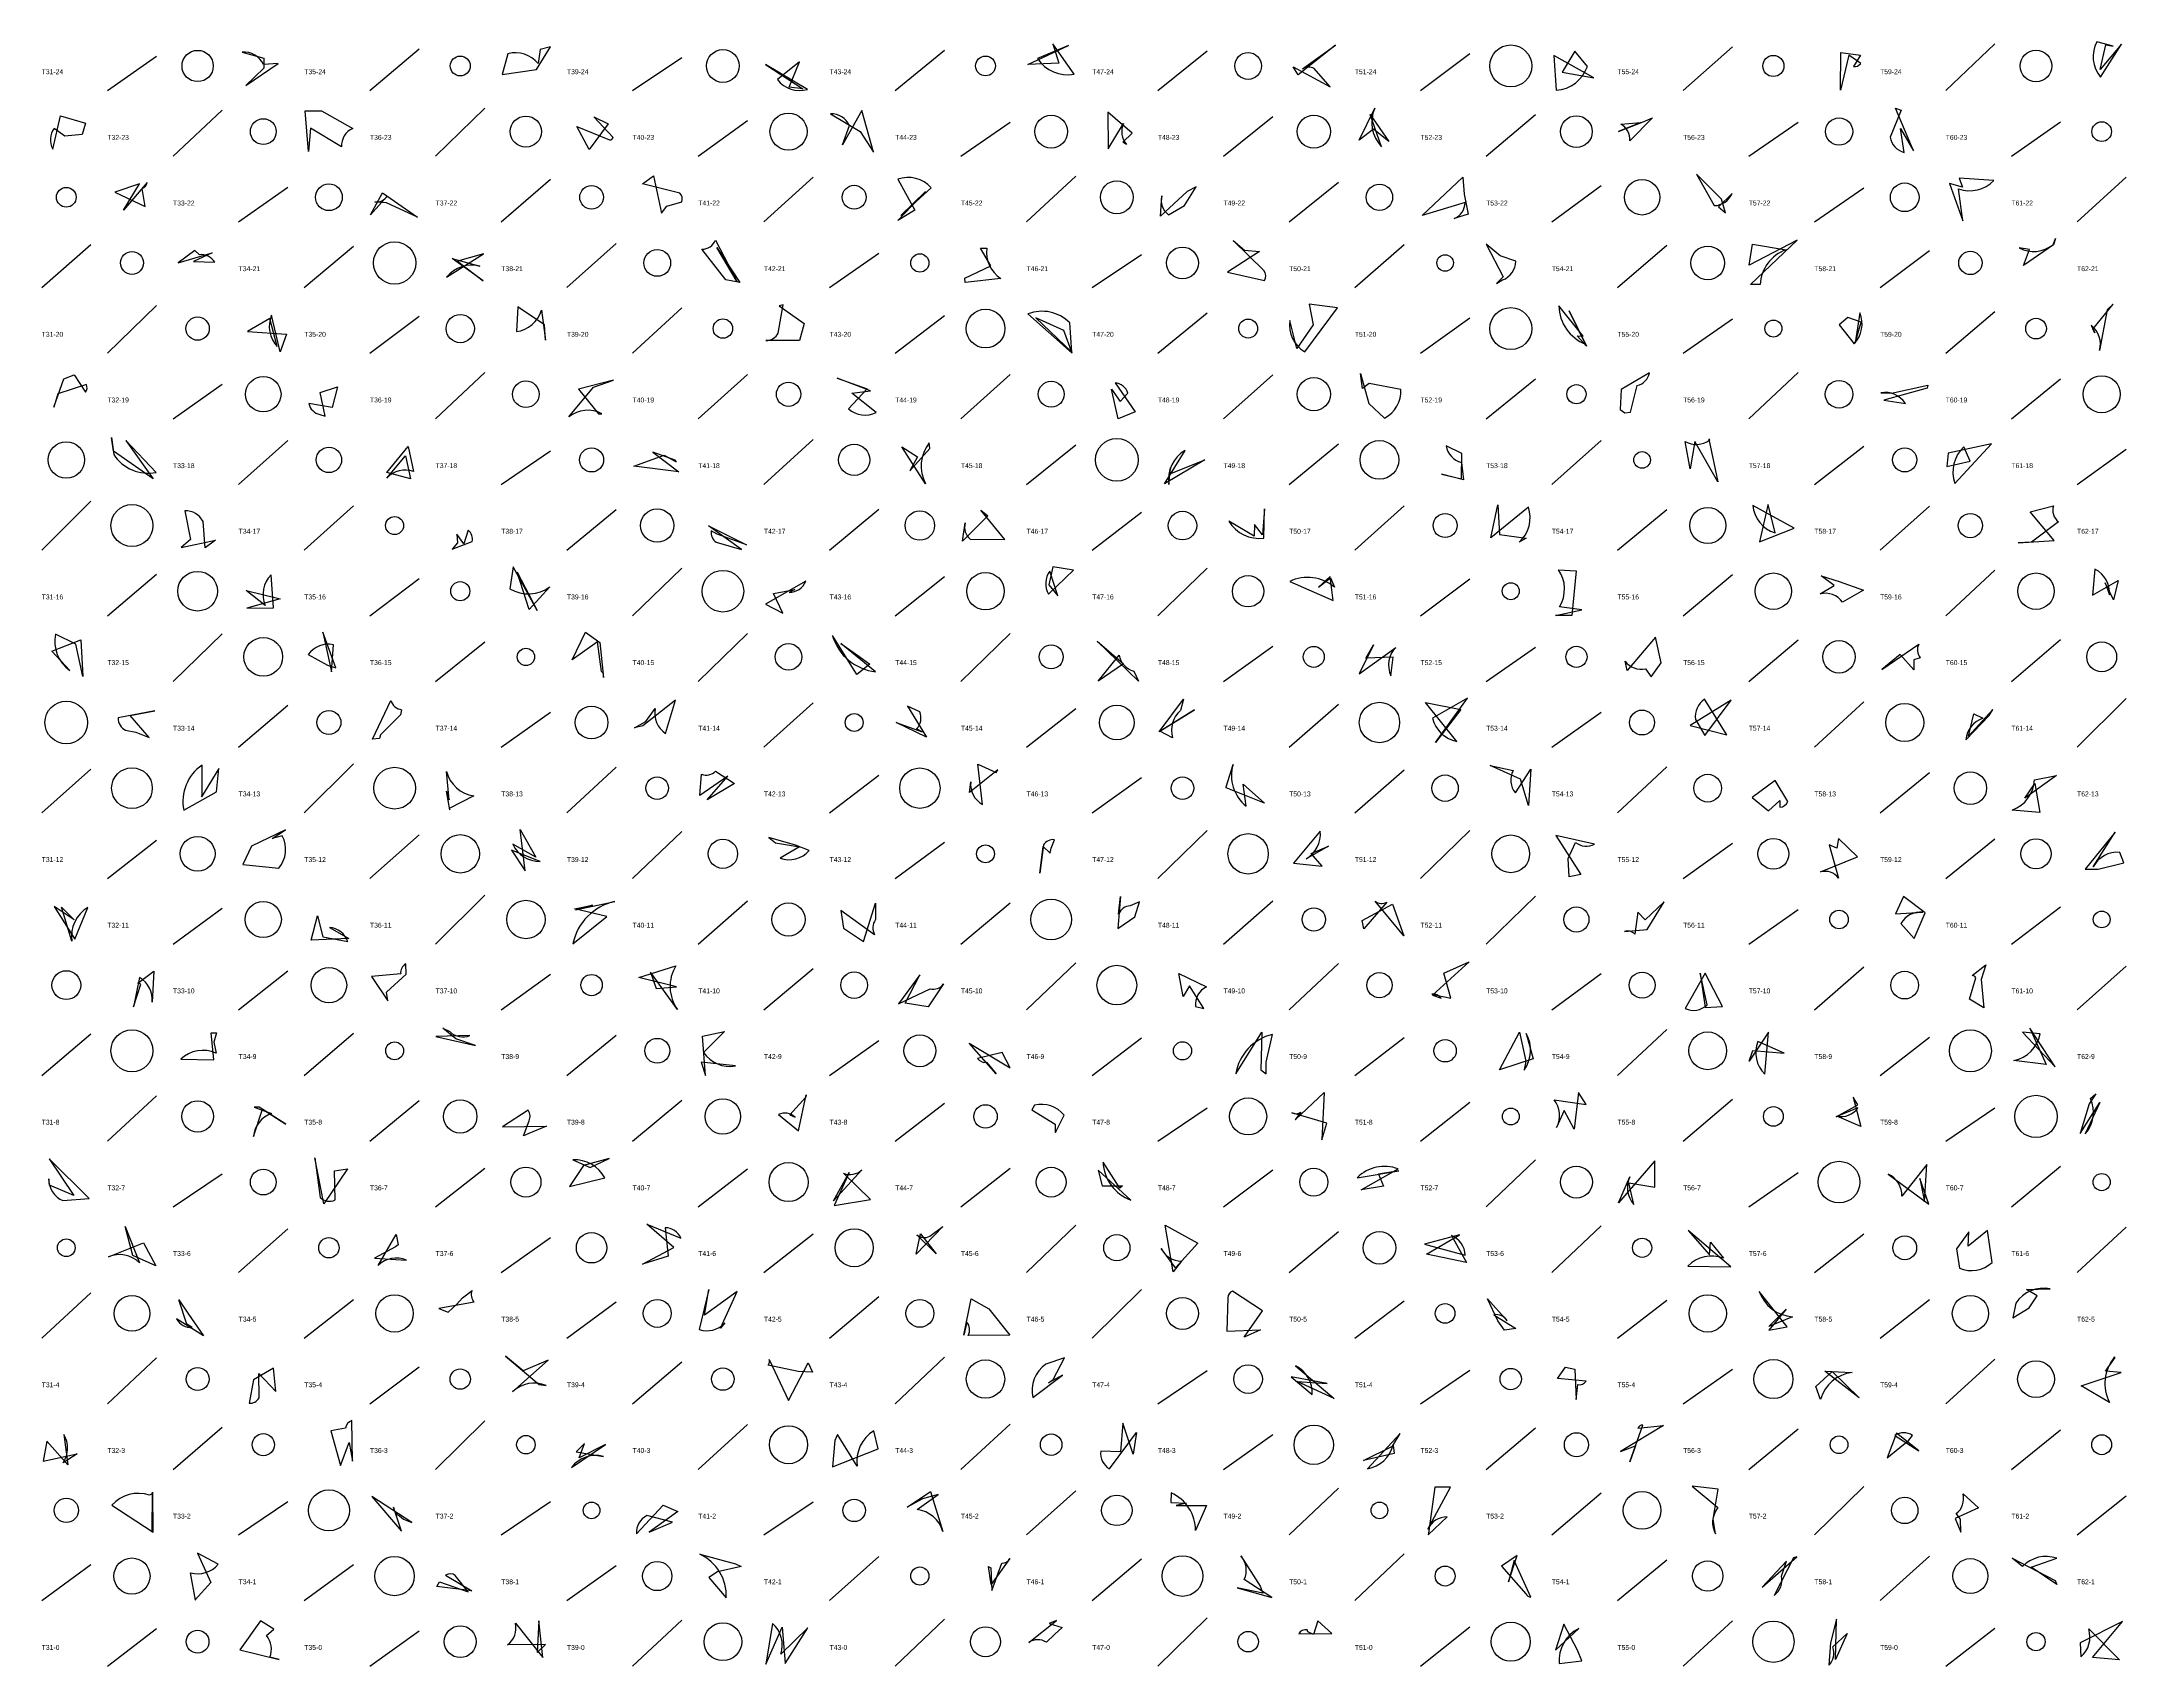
# Model space of a CAD drawing. Header units: millimetres. Extents: x -1 to 9990, y 0 to 15990.
# Drawn here: x 1240 to 2510, y 0 to 990 of the extents above; entities that cross this region are included whole.
import ezdxf

# ---------------------------------------------------------------- set-up
doc = ezdxf.new("R2010")
doc.units = ezdxf.units.MM
doc.layers.add('TEXT', color=3, linetype='Continuous')
doc.layers.add('WALL', color=1, linetype='Continuous')

msp = doc.modelspace()

# ---------------------------------------------------------------- linework, layer by layer
for points in [[(1364.3, 963), (1384, 976.4), (1375.2, 975.9, 0.3), (1362.1, 983.5), (1375.3, 979.8), (1375.3, 973.7)], [(1549.9, 986.6), (1543.7, 985.1), (1542.4, 976.4, 0.3), (1524, 982.4), (1520.5, 969.7), (1541.5, 972.9)], [(1840.7, 975.8), (1865.6, 987.5), (1846.6, 979.5, 0.3), (1869, 970), (1856, 988.4), (1859.6, 976.7)], [(2002.5, 974.4), (2024.9, 962.3), (2015.2, 973.4, 0.3), (2008.2, 973.2), (2028.2, 987.7), (2005.5, 969.6)], [(2185.7, 967.8), (2161.3, 981.3), (2162.7, 960.2, 0.3), (2181.7, 974.7), (2174.1, 984), (2166.3, 971.2)], [(2336.1, 983.2), (2348, 981.6), (2343.7, 974.6, 0.3), (2348.2, 976.6), (2341, 981.6), (2335.9, 960.3)], [(2497.6, 987.9), (2502, 987.1), (2492, 989.8, 0.3), (2494.3, 968.2), (2507.1, 988.3), (2494, 972.8)], [(1695.3, 962.1), (1701.6, 977.6), (1688.2, 966.7, 0.3), (1706.5, 960.7), (1680.9, 975.9), (1703.8, 961.1)], [(1264.6, 933.2), (1254.1, 932.3), (1247.5, 936.9, 0.3), (1246.8, 924.4), (1251.5, 944.6), (1266.7, 940.1)], [(1400.5, 947.7), (1410.4, 947.7), (1429.5, 937, 0.3), (1422.6, 925.8), (1403.7, 937.2), (1402.6, 922.9)], [(1573.5, 924.2), (1566, 938.1), (1585.9, 929.9, 0.3), (1588.2, 931.5), (1576.4, 944.1), (1585.2, 939.7)], [(1739.7, 947.9), (1727.8, 927), (1732.1, 938.8, 0.3), (1720.6, 945.9), (1738.6, 935), (1746.8, 922.4)], [(1889.5, 946.8), (1889.8, 924.6), (1899.1, 939.9, 0.3), (1900.9, 927.2), (1898.6, 928.5), (1904.3, 934.1)], [(2051.3, 936.4), (2042.6, 929.8), (2052.1, 949.2, 0.3), (2056.2, 925.8), (2049.4, 945.5), (2060.8, 929)], [(2215.6, 941), (2221.3, 943.5), (2207.6, 929.4, 0.3), (2202, 939.5), (2214.3, 940.6), (2200.7, 935)], [(2369.3, 949.3), (2372.8, 948), (2366.2, 931.6, 0.3), (2374.6, 922.3), (2372.5, 937), (2380.4, 923.2)], [(1284.5, 898.1), (1303, 889.3), (1301.3, 900.3, 0.3), (1304.2, 904.1), (1289.8, 887.1), (1299.5, 903.2)], [(1617.7, 885.4), (1620.9, 889.5), (1629.9, 892.2, 0.3), (1628.7, 897.6), (1606.1, 903.2), (1612.7, 908.1)], [(1778.5, 898.6), (1763.4, 883.8), (1781.9, 900.8, 0.3), (1761.5, 906), (1772, 887.1), (1761.5, 880.9)], [(2106.7, 896.8), (2109, 884.8), (2100.6, 882, 0.3), (2107.2, 891.8), (2081, 883.9), (2105.8, 907.2)], [(2263.4, 893.8), (2248.1, 909), (2259, 889.9, 0.3), (2269.8, 897.4), (2261.6, 889.2), (2265.8, 885.6)], [(2402.3, 903.4), (2410.5, 880.7), (2407.8, 900.2, 0.3), (2429.2, 905.2), (2408.1, 906.6), (2410.3, 901.2)], [(1468.9, 882.8), (1450.1, 891.7), (1443, 892.2, 0.3), (1450.5, 895.7), (1440.4, 884.3), (1447.7, 897.8)], [(1937.8, 898.6), (1921.6, 883.5), (1922.4, 895.9, 0.3), (1926.4, 884.4), (1936.2, 890), (1943.3, 901.3)], [(1665.4, 843), (1656.7, 844.6), (1642.2, 863.3, 0.3), (1650.5, 868.8), (1663.7, 843.5), (1651.3, 864.5)], [(1818.2, 853.2), (1812, 863.9), (1815.9, 863.9, 0.3), (1824.3, 845.6), (1802.7, 843.1), (1802.4, 845.7)], [(1981.9, 861.9), (1962.5, 849.4), (1985, 844.3, 0.3), (1984.6, 850.3), (1965.9, 868.6), (1972.8, 862.7)], [(2130.3, 846.6), (2126.3, 842.5), (2130, 844.6, 0.3), (2138.1, 856), (2128.6, 859.4), (2120.1, 866.5)], [(2280.3, 853.6), (2282.2, 866.5), (2302.7, 863, 0.3), (2286.9, 841.8), (2281.1, 841.9), (2309.5, 868.8)], [(2447.3, 853.4), (2451.1, 863.2), (2444.8, 864.2, 0.3), (2465.4, 866.1), (2466.8, 869.9), (2465.7, 866)], [(1343.8, 861.1), (1332.5, 855.8), (1345.4, 855.4, 0.3), (1336.1, 860), (1333.3, 862.6), (1323.2, 855)], [(1508.9, 844), (1490.1, 857.7), (1507, 853, 0.3), (1486.7, 846.3), (1509.2, 860.6), (1493.3, 856)], [(1531.5, 827.2), (1530.1, 828.3), (1529.2, 813.2, 0.3), (1544.4, 826.2), (1547, 808), (1546.3, 817.3)], [(1704.5, 818.1), (1701.7, 807.7), (1681.1, 807.7, 0.3), (1688.7, 812.3), (1691.8, 829.4), (1689.2, 828.8)], [(1845.7, 821.5), (1867.6, 800.6), (1866.3, 818.5, 0.3), (1840.8, 823.9), (1867.7, 800), (1862.8, 813.9)], [(2014.6, 817.2), (2004.6, 802.8), (2000.4, 820, 0.3), (2009.5, 800.8), (2029.5, 827.7), (2012.2, 829.8)], [(2175.4, 810.6), (2179.1, 810.4), (2164.3, 828.8, 0.3), (2180.5, 805.5), (2170.5, 825.8), (2181.1, 804.2)], [(2501.9, 829.9), (2498.4, 826.5), (2493.7, 801.6, 0.3), (2488.6, 817), (2490.9, 812.4), (2489.7, 814.7)], [(1389.1, 811.6), (1385.3, 800.9), (1380.1, 823.1, 0.3), (1383.5, 804), (1378.9, 821.2), (1365.4, 813.3)], [(2340.4, 821.7), (2335, 817.2), (2344.2, 805.8, 0.3), (2347.7, 824.6), (2344.8, 806.4), (2348.5, 819)], [(2043.4, 787.7), (2048.6, 769.3), (2058.1, 760.5, 0.3), (2068, 777.9), (2048.7, 781.6), (2044.7, 778.4)], [(2204.5, 763.7), (2208, 764.1), (2212.1, 780.3, 0.3), (2219.5, 788.1), (2202.3, 777.9), (2201.6, 765.7)], [(1253.5, 784.4), (1259.7, 786.8), (1266.6, 776.3, 0.3), (1267.2, 781), (1249.9, 775.3), (1247.3, 767.1)], [(1420.2, 779.5), (1417, 767), (1402.7, 769.4, 0.3), (1409.5, 762.7), (1412.7, 761.7), (1409.7, 776.1)], [(1567, 778), (1579.2, 763), (1581.2, 763.1, 0.3), (1561.2, 761.2), (1576.1, 779.3), (1588.4, 783.5)], [(1724.6, 784.8), (1743, 778.2), (1731.5, 766.1, 0.3), (1748.4, 763.9), (1733.5, 775.6), (1745, 777.1)], [(1891.7, 778), (1897.1, 770.5), (1901.8, 775.6, 0.3), (1893.9, 781.9), (1906.1, 764.3), (1895.9, 760.1)], [(2388.7, 778.7), (2362.3, 771.4), (2375.4, 769.4, 0.3), (2360.5, 775.9), (2366.9, 775.7), (2389, 780.5)], [(1283.7, 740.4), (1282.5, 748.7), (1283.9, 738.2, 0.3), (1309.7, 727.3), (1291.2, 746.8), (1307.9, 723.5)], [(1450.3, 727.3), (1463.2, 743.2), (1466.5, 727.9, 0.3), (1450.3, 723.9), (1461.7, 737.4), (1464.7, 723.5)], [(1600.7, 731.2), (1619.2, 737.8), (1626.6, 733.9, 0.3), (1626, 734.8), (1612.3, 739.7), (1628.1, 727.7)], [(1768.8, 728.3), (1781.1, 741.9), (1780.7, 745.3, 0.3), (1778.5, 720.5), (1764.1, 742.9), (1773.5, 736.9)], [(1948.6, 735.1), (1924, 720.5), (1936.6, 740.8, 0.3), (1926.6, 720), (1927.6, 730.1), (1926.9, 726.3)], [(2105, 723.5), (2105.1, 738.9), (2095.6, 743.5, 0.3), (2105, 733.5), (2106.3, 722.9), (2092.8, 726.3)], [(2247.1, 746.3), (2244.2, 729.6), (2241.2, 746.2, 0.3), (2256.2, 747.2), (2255.7, 747.7), (2261.1, 721.6)], [(2400.7, 731), (2414.9, 734.3), (2411.1, 743, 0.3), (2405.5, 720.6), (2427.8, 744.7), (2401.4, 739.2)], [(1345.9, 686), (1339.5, 681.5), (1338.3, 697.5, 0.3), (1327.2, 703.9), (1330.7, 686.5), (1324.9, 681.7)], [(1816.4, 700.9), (1800.9, 685.4), (1802.7, 696.6, 0.3), (1805.6, 686.7), (1826.7, 686.6), (1812.2, 704.4)], [(1978.8, 695.7), (1978.7, 688.5), (1963.3, 697.6, 0.3), (1984.6, 687.4), (1984.9, 705.1), (1983.8, 689.4)], [(2128.1, 689.5), (2144.3, 687.4), (2140.2, 684.9, 0.3), (2145.7, 706.2), (2122.9, 687.5), (2127.1, 707.6)], [(2286.6, 685), (2307.6, 693.5), (2282.4, 707.2, 0.3), (2296, 690.6), (2291.9, 707.8), (2291.6, 707.4)], [(2466, 685.8), (2451.5, 703.3), (2465.6, 707, 0.3), (2468.6, 697.2), (2452.2, 684.8), (2444.2, 684.5)], [(1493.4, 684.4), (1490, 680.7), (1502.3, 685.2, 0.3), (1499.8, 692.1), (1497.1, 683.8), (1492.9, 689.8)], [(1669.3, 683.3), (1651.6, 689.8), (1647.9, 691.8, 0.3), (1651, 684.8), (1666.3, 680.5), (1646.3, 694.9)], [(1364.9, 644.7), (1381.3, 644.8), (1379.7, 665, 0.3), (1376.2, 646.3), (1364.6, 655.5), (1385.3, 650.4)], [(1541.9, 643.2), (1527.2, 669.8), (1525.3, 656.5, 0.3), (1549.6, 657.6), (1537, 643.8), (1529.7, 666.5)], [(1685.9, 653.6), (1698.8, 656), (1695.4, 654.2, 0.3), (1705.5, 661.1), (1680.9, 647.1), (1691.5, 641.7)], [(1853.6, 658.9), (1859, 652.2), (1854.2, 667.3, 0.3), (1853.4, 653.2), (1868.6, 667.8), (1856.1, 669.8)], [(2017.8, 657.5), (2025.1, 663.1), (2027.6, 657.4, 0.3), (2000.3, 660.9), (2026.7, 649.3), (2025, 664)], [(2162.3, 640.1), (2178.3, 643.6), (2164.7, 645.5, 0.3), (2164, 668.1), (2174.8, 667.5), (2172.3, 640.1)], [(2335, 661), (2349.9, 655.6), (2337.1, 648.3, 0.3), (2323.4, 653.4), (2332, 658.4), (2324.2, 664.4)], [(2502.2, 649.8), (2497.1, 660.2), (2499.7, 652.7, 0.3), (2490.9, 668.5), (2489.5, 652.5), (2505.1, 661.6)], [(1265.1, 603.1), (1260.8, 622.7), (1248.5, 628.8, 0.3), (1257.1, 606.7), (1246.2, 618.4), (1263.9, 625.3)], [(1411.3, 630), (1416.5, 605.8), (1417.7, 622.4, 0.3), (1402.4, 616.4), (1414.1, 610), (1419.2, 608.4)], [(1571.4, 630), (1580.1, 623.7), (1582.2, 602.4, 0.3), (1581.1, 606.1), (1578.6, 624.1), (1563.1, 613.1)], [(1744.5, 610.6), (1736.6, 604.2), (1721.7, 628, 0.3), (1748, 605.9), (1726.8, 623.2), (1737.8, 615.5)], [(1899, 610.8), (1883.6, 600.1), (1896.4, 616.1, 0.3), (1905.3, 606.3), (1908.2, 600.2), (1883.1, 624.5)], [(2051.4, 622.4), (2042.7, 604.6), (2064.9, 620.8, 0.3), (2061.9, 603.5), (2063.4, 614.9), (2046.7, 614.3)], [(2223.2, 627), (2206, 606.6), (2204.6, 612.4, 0.3), (2217.1, 607.8), (2220.5, 602.9), (2226.7, 611.4)], [(2372.3, 616.4), (2361.1, 607.2), (2383.6, 622.8, 0.3), (2384.5, 614.4), (2380.5, 613.1), (2380.6, 607)], [(1445.7, 565.3), (1441.6, 564.9), (1452.8, 588.4, 0.3), (1459.3, 582.8), (1458.6, 579.6), (1446.5, 567.5)], [(1601.2, 571.7), (1608, 575.7), (1613.7, 583.6, 0.3), (1620.1, 568.3), (1626.2, 588.7), (1606.3, 573)], [(1760.6, 575), (1776.4, 569.4), (1773, 571.1, 0.3), (1774.9, 581.5), (1767.4, 584.9), (1779, 566.1)], [(1920.7, 569.4), (1935.6, 589.2), (1933.8, 582.4, 0.3), (1929, 565.7), (1921.1, 569.8), (1942.3, 582.8)], [(2089.1, 562.8), (2108.6, 589.8), (2087.4, 577.6, 0.3), (2102.2, 563.5), (2083.1, 587.1), (2104.5, 582.9)], [(2244.3, 573.1), (2266.7, 567.5), (2253.1, 589.2, 0.3), (2247.6, 576.8), (2253.2, 567.1), (2269.2, 588.6)], [(1293.8, 579.3), (1308.9, 582.1), (1286.6, 577.8, 0.3), (1291.1, 570.3), (1297.4, 569.1), (1305.4, 565.9)], [(2413.9, 566.7), (2417.2, 580.2), (2422.6, 577.6, 0.3), (2412.3, 564.5), (2426.4, 579.2), (2428.7, 583)], [(1337.4, 529.8), (1337.8, 530.4), (1337.7, 549, 0.3), (1326.5, 521.6), (1346.5, 532.8), (1348, 547)], [(1822.5, 546.1), (1805.3, 532.3), (1806, 538.8, 0.3), (1813.1, 525.1), (1810.4, 549.7), (1821.5, 544.6)], [(1961.6, 535.2), (1961.7, 535.9), (1965.8, 549.4, 0.3), (1973.7, 524.1), (1971.9, 537.5), (1985, 525.8)], [(2141, 540.4), (2122.4, 548.8), (2136.4, 545.7, 0.3), (2137.8, 532.1), (2147.2, 546.5), (2145.9, 524.4)], [(1486.7, 533.1), (1488.2, 527.8), (1486.6, 545.2, 0.3), (1503.2, 530.3), (1488.2, 522.6), (1488.7, 521.8)], [(1658, 542.4), (1640.9, 530.5), (1642, 543.5, 0.3), (1650.5, 545.3), (1662.1, 537.8), (1645.5, 527.8)], [(2292, 521.2), (2299, 527.5), (2298.9, 523.4, 0.3), (2303.7, 526.9), (2296.1, 539.6), (2282.1, 529.4)], [(2454.2, 537.8), (2457.3, 520.1), (2440.5, 521.7, 0.3), (2454.1, 540), (2467.4, 542.7), (2448.1, 529)], [(1367.8, 499.6), (1362.6, 488.4), (1384.5, 486.3, 0.3), (1386.6, 505.9), (1380.4, 504.3), (1388.5, 509.7)], [(1531.4, 509.8), (1541.1, 492.9), (1527, 500.8, 0.3), (1543.6, 490.4), (1526.3, 497.3), (1534.5, 484.7)], [(2013.3, 495.2), (2023.9, 499.7), (2010.3, 491.9, 0.3), (2018.9, 508.8), (2002.7, 489.3), (2020, 487.5)], [(2492.8, 485.6), (2508.5, 489.6), (2506.1, 495.9, 0.3), (2489.8, 487.1), (2503.3, 508.1), (2484.9, 485.6)], [(1687, 501.6), (1701.6, 499.2), (1689.8, 492.3, 0.3), (1707.6, 497), (1699.2, 500.2), (1682.9, 504.9)], [(1854.4, 495.5), (1854.9, 498.4), (1857, 503.6, 0.3), (1850.4, 500.4), (1848, 483.2), (1850.2, 499.4)], [(2170.6, 480.9), (2169.9, 492.1), (2174.5, 502, 0.3), (2186, 500.8), (2162.4, 506.1), (2177.7, 482.4)], [(2333.6, 498.4), (2329, 500.4), (2334.7, 480.2, 0.3), (2323.7, 484), (2346.3, 493.2), (2334.6, 504.4)], [(1247.7, 463), (1260.1, 443), (1268.2, 462.4, 0.3), (1258.3, 441.7), (1252.1, 462.5), (1259.8, 454.8)], [(1408, 457.3), (1411.2, 444.4), (1426.5, 441.5, 0.3), (1415.3, 450.1), (1427.1, 443.5), (1404.2, 442.4)], [(1575.6, 463.8), (1565.3, 460.9), (1589.2, 465.9, 0.3), (1563.6, 440.1), (1584.3, 456.8), (1564.6, 461.5)], [(1740.7, 441.5), (1748, 464.9), (1748, 454.9, 0.3), (1747.4, 445.7), (1726.9, 460.5), (1728.4, 449.8)], [(1905.9, 456.6), (1908.8, 465.8), (1903.1, 463.3, 0.3), (1896.1, 458.3), (1897.3, 468.9), (1895.6, 449.5)], [(2063, 464.4), (2069.8, 445), (2052.4, 466.1, 0.3), (2059.4, 465.6), (2045.5, 449.3), (2044.4, 454.4)], [(2216.9, 454.8), (2212.5, 459.4), (2210.6, 446, 0.3), (2204.2, 447.7), (2218, 448.9), (2228.4, 465.8)], [(2374.2, 469.1), (2369.3, 458.5), (2386, 459.4, 0.3), (2372.7, 452.5), (2380.7, 443.4), (2387.5, 459.1)], [(1298.5, 416.3), (1308.4, 423.5), (1307.3, 404.6, 0.3), (1299.6, 419.6), (1295.9, 401.8), (1300.5, 415.6)], [(1450, 410.7), (1462.1, 421.6), (1461.8, 428, 0.3), (1458.7, 421.8), (1440.9, 420.3), (1450.8, 405.4)], [(1626.7, 413.9), (1603.8, 419.7), (1626.3, 426.8, 0.3), (1627.4, 400.1), (1611, 423), (1614.3, 413)], [(1774.9, 421.3), (1761.9, 403.6), (1781.2, 412.7, 0.3), (1789.4, 415.7), (1780, 401.8), (1766.1, 404.1)], [(1935.5, 408.1), (1932.8, 422), (1949.6, 414, 0.3), (1942.9, 402), (1948, 400.8), (1939.3, 414.6)], [(2109.7, 429.1), (2087.3, 408.8), (2092.6, 407.1, 0.3), (2086.9, 409.5), (2098.4, 407.1), (2094.2, 422.2)], [(2263.9, 402), (2253.5, 422.2), (2241.3, 400.7, 0.3), (2254.6, 402.9), (2250.3, 422.3), (2253.4, 401.4)], [(2423.3, 401.1), (2414.4, 406.5), (2418.4, 419.5, 0.3), (2416, 420.9), (2424.5, 427.3), (2421.5, 418.4)], [(1346.4, 386), (1344.9, 380.2), (1346.3, 373.6, 0.3), (1324.7, 369.9), (1344.9, 369.4), (1343.2, 385.9)], [(1492.4, 382.2), (1484.3, 388.7), (1488.7, 386.7, 0.3), (1500.8, 384.3), (1480.1, 383.8), (1504.2, 378.2)], [(1642.5, 384), (1656, 386.8), (1643.2, 374, 0.3), (1662.7, 365.8), (1641.8, 368.1), (1644.5, 360)], [(1986, 361), (1985.9, 368.1), (1989.8, 385, 0.3), (1967.4, 360.9), (1983.4, 386.4), (1982.7, 363.4)], [(2140.4, 386.3), (2144.1, 368.7), (2143.1, 363.2, 0.3), (2144.3, 385.5), (2148.7, 370.2), (2128.1, 363.4)], [(2282.4, 375.2), (2301.6, 373.6), (2285.5, 380.7, 0.3), (2289.8, 360.7), (2292.1, 386.4), (2280.2, 368.6)], [(2451.2, 388.8), (2461.2, 366.7), (2441.5, 369, 0.3), (2457.6, 385.3), (2446.7, 386.4), (2466.6, 365.3)], [(1830, 364.6), (1825.2, 374), (1810.1, 370.4, 0.3), (1815.6, 368), (1821.5, 360.9), (1805.1, 379.6)], [(1705.6, 346.8), (1695.7, 335.9), (1699, 334.6, 0.3), (1688.9, 336.2), (1701, 326.3), (1705.7, 348.1)], [(2019.8, 320.8), (2023, 330.9), (2001.6, 337.3, 0.3), (2007.1, 337.7), (2003.7, 333), (2021.4, 349.5)], [(2173.7, 327.3), (2167.5, 338.7), (2162.9, 328.3, 0.3), (2161.4, 345.2), (2180.9, 342.3), (2176.3, 349.5)], [(2343.6, 346.7), (2348.3, 328.8), (2333.7, 335.2, 0.3), (2346.5, 340.2), (2333.2, 334.8), (2346.5, 342)], [(2481.9, 324.7), (2493.8, 343.4), (2484.9, 324.4, 0.3), (2488.1, 345.9), (2491.5, 348.8), (2487.3, 342.7)], [(1372.5, 340.6), (1369.4, 340.6), (1380, 336.7, 0.3), (1369, 322.7), (1374.5, 339.4), (1388.8, 330.3)], [(1536.7, 324.7), (1533.6, 323.2), (1536.9, 332.3, 0.3), (1536.3, 338.8), (1520.8, 328.6), (1547.5, 329.1)], [(1857.4, 325.6), (1857.7, 325.2), (1862.9, 335.7, 0.3), (1844.9, 341.8), (1843.3, 339), (1857.5, 330.2)], [(1259.5, 286.8), (1244.7, 293.2), (1244.3, 296.9, 0.3), (1252.9, 283.7), (1269, 285.1), (1244.6, 309.1)], [(1411.9, 281.7), (1406.5, 309.7), (1409.6, 285.6, 0.3), (1418.8, 284.1), (1418.3, 301.9), (1426.3, 303)], [(1570.1, 305.1), (1561.5, 292.4), (1583, 297.5, 0.3), (1563.6, 308.5), (1574.2, 303.9), (1585.8, 309.3)], [(1898.5, 292.8), (1896.9, 291.3), (1886.6, 307.2, 0.3), (1903.5, 284), (1883.6, 302.2), (1886, 292.7)], [(2222.7, 308), (2200.6, 282.3), (2207.5, 298.3, 0.3), (2210, 281.4), (2207, 294.5), (2222.7, 291.9)], [(2387.1, 282.9), (2388.5, 305.8), (2373.3, 286.4, 0.3), (2365, 299.8), (2389.6, 281.6), (2384.3, 297.1)], [(1722.7, 280.7), (1745, 284.5), (1728.5, 300.4, 0.3), (1739.7, 302.5), (1722.4, 283.5), (1731.9, 300.8)], [(2057.5, 292.6), (2043.9, 290.3), (2066.4, 303, 0.3), (2041.4, 297.7), (2066.8, 301.8), (2054.5, 299.9)], [(1295.5, 250.3), (1290.9, 268), (1299.5, 245.9, 0.3), (1280.7, 249.5), (1302, 258), (1309.6, 243.9)], [(1625.2, 255.1), (1608.6, 269.4), (1629.4, 260.9, 0.3), (1619.9, 267.2), (1621.6, 249.9), (1606.1, 245)], [(1775.4, 263.4), (1785, 251.2), (1773.1, 262.9, 0.3), (1781, 262), (1789, 267.9), (1772.8, 251)], [(1944.4, 257.8), (1930.8, 242.7), (1922.1, 254.6, 0.3), (1934.3, 246.9), (1929.4, 240.3), (1924.5, 268.8)], [(1455.6, 255.5), (1442.8, 248.6), (1462.3, 247.5, 0.3), (1445, 244.2), (1455.9, 263.1), (1457.2, 256.8)], [(2103.8, 262.9), (2082.5, 257.2), (2107.3, 250.4, 0.3), (2098.8, 262.5), (2108.1, 246.1), (2083.7, 251)], [(2256.1, 250.7), (2256.6, 258.4), (2264.5, 248.6, 0.3), (2242.8, 243.8), (2269.1, 243.4), (2243, 265.6)], [(2414, 264.7), (2406.6, 254.3), (2408.3, 242.6, 0.3), (2428.2, 246.1), (2425.4, 265.6), (2413.7, 256)], [(1493, 220.7), (1496.4, 224.4), (1502.2, 229, 0.3), (1503.5, 221.8), (1481.9, 217.9), (1487.6, 215.7)], [(1643.8, 214), (1646.5, 229.5), (1640.6, 205.2, 0.3), (1656.1, 209.2), (1653.6, 206), (1663.6, 228.3)], [(2455.7, 225.8), (2449.1, 229.5), (2463.6, 230, 0.3), (2442.6, 221.3), (2440.9, 212.3), (2450.9, 218.3)], [(1329.5, 214.5), (1338.6, 201.4), (1322.2, 211.7, 0.3), (1331.7, 206.4), (1328.5, 208.5), (1323.5, 223.3)], [(1817.1, 217.7), (1829.9, 201.7), (1804.5, 201.6, 0.3), (1803.7, 209.7), (1801.7, 201.7), (1806.2, 223.8)], [(1972.6, 200.6), (1983.8, 216.5), (1965.5, 228.6, 0.3), (1962.6, 224.5), (1962.1, 204.1), (1982.6, 205)], [(2127.1, 210.4), (2120.8, 223.9), (2132.9, 210.5, 0.3), (2124.7, 214.2), (2138.1, 205.9), (2131.2, 204.7)], [(2292.3, 204.8), (2303.3, 206.8), (2286.4, 228.4, 0.3), (2306.6, 213), (2292.2, 207.1), (2302.8, 217.5)], [(1381.2, 181.7), (1369, 174.6), (1366.5, 160.3, 0.3), (1372.4, 163.5), (1372.3, 178.3), (1382.7, 167.4)], [(1522.5, 189), (1543.1, 171.7), (1547.3, 171, 0.3), (1526.9, 167.3), (1548.5, 186.6), (1533.4, 180.1)], [(1709.6, 179.2), (1700.8, 179.6), (1682.5, 183.5, 0.3), (1683.1, 186.9), (1695, 162), (1706.9, 184.8)], [(1856.3, 174.8), (1863.1, 188), (1851.7, 184.1, 0.3), (1843.9, 163.7), (1861.9, 177.3), (1853.3, 172.7)], [(2023.2, 172.4), (2001.2, 176.4), (2014, 165.5, 0.3), (2003.9, 183.1), (2027.5, 163.2), (2004.8, 173.6)], [(2174, 181.1), (2174.8, 162.5), (2175.8, 171.6, 0.3), (2181, 173.7), (2163.5, 175.4), (2168.4, 182.2)], [(2347.3, 163.5), (2326.3, 179.8), (2342.9, 179.1, 0.3), (2323.7, 162.6), (2320.8, 170.5), (2330.8, 179.7)], [(2497.3, 179.9), (2503.2, 188.1), (2502.7, 188.3, 0.3), (2499.8, 160.8), (2482.5, 170.8), (2506.9, 179)], [(1240.8, 124.9), (1261.7, 129.4), (1253, 123.9, 0.3), (1253.4, 141.2), (1256, 122.7), (1243.2, 137.2)], [(1427.3, 136.3), (1429.3, 125), (1428.9, 149.7, 0.3), (1425.1, 145), (1416.2, 143.5), (1422.1, 122.3)], [(1721.7, 121.5), (1749.5, 132.4), (1747, 143.5, 0.3), (1736.8, 121.9), (1724.8, 141.3), (1723.1, 137.6)], [(1898.7, 148.2), (1897.3, 130.6), (1885.2, 131, 0.3), (1890.5, 120.3), (1907, 142.4), (1904.9, 129.3)], [(2062.9, 134.1), (2067.6, 141.8), (2047.7, 120.4, 0.3), (2063.3, 134.7), (2064, 129.7), (2045.3, 125.3)], [(2210.9, 134.3), (2207.6, 124.6), (2215.5, 147, 0.3), (2212.4, 145.1), (2228, 146.8), (2201.9, 130.9)], [(2364.4, 127.1), (2377.5, 137.7), (2379.7, 140.7, 0.3), (2369, 140.7), (2383.7, 131.3), (2369.9, 142)], [(1570.7, 135.7), (1565.6, 130.7), (1582.2, 127.9, 0.3), (1562.8, 121.2), (1583.4, 135.2), (1567.4, 127.1)], [(1307.7, 81.5), (1307.6, 105.2), (1305.7, 104.3, 0.3), (1282.8, 98.1), (1307.4, 82.1), (1307.5, 106.1)], [(1441.1, 103.5), (1459.3, 82.3), (1454.4, 96.9, 0.3), (1457.9, 91.6), (1460.5, 89.7), (1465.5, 87.7)], [(1767.2, 97), (1781.4, 106.4), (1789, 82.2, 0.3), (1773.3, 95.5), (1786.2, 104.6), (1776.7, 102)], [(1931.1, 97.9), (1949.7, 98), (1942.9, 82.7, 0.3), (1928.1, 105.6), (1927.8, 99.7), (1937.4, 99.4)], [(2084.9, 81.2), (2084.6, 80.2), (2096.3, 91, 0.3), (2084.4, 83.5), (2098.2, 109.2), (2088.7, 109.2)], [(2245.5, 109.8), (2261.1, 96.7), (2260.8, 96.2, 0.3), (2259.8, 80.7), (2258.4, 89.6), (2261.4, 107.9)], [(2409.2, 81.7), (2409, 89.6), (2406.3, 93, 0.3), (2410.6, 105), (2419.9, 96.5), (2405.8, 90.1)], [(1610, 81.7), (1624.3, 87.8), (1608.7, 91.8, 0.3), (1602.3, 80.8), (1618.6, 98.1), (1627.6, 94.3)], [(1333.5, 40.5), (1333.7, 40.2), (1330.7, 57, 0.3), (1347.5, 62.2), (1334.9, 68.9), (1343, 51.1)], [(1651.7, 57.5), (1646.5, 54.1), (1657.1, 41.8, 0.3), (1641, 68.3), (1662.6, 62.4), (1666.1, 60.8)], [(1818.3, 60), (1818.8, 46.2), (1825, 62.9, 0.3), (1829.9, 65.6), (1818.4, 49.8), (1816.9, 60.9)], [(1968.4, 47.8), (1989.5, 42), (1972.6, 52.9, 0.3), (1970.5, 67.3), (1982.4, 48.9), (1984, 44.6)], [(2138.9, 67.6), (2129.3, 61.1), (2144.2, 44.1, 0.3), (2147.3, 42.1), (2137.1, 64.5), (2133.7, 51.4)], [(2309.2, 66.7), (2307.2, 66.1), (2295.5, 43.2, 0.3), (2299.9, 54.9), (2302.9, 64.1), (2288.2, 48.2)], [(2467.6, 49.9), (2452.1, 60.4), (2467.6, 65.8, 0.3), (2446.8, 60.8), (2440.5, 65.8), (2466.7, 52.2)], [(1482.4, 51.5), (1499.9, 45.4), (1492, 55.3, 0.3), (1486.1, 55.6), (1502.1, 45.9), (1480.7, 48.7)], [(1360.8, 10.1), (1384.7, 4.2), (1378.9, 5.6, 0.3), (1376.9, 18.7), (1381.4, 22.7), (1373.4, 27.8)], [(1541.8, 8.5), (1547, 13.3), (1523.8, 13, 0.3), (1528.6, 26.2), (1545.3, 5.4), (1542.8, 27.8)], [(1692.9, 1.7), (1706.8, 23.5), (1690.3, 7.4, 0.3), (1685.3, 26.1), (1681.1, 1.4), (1691.1, 23.9)], [(1861.7, 23.6), (1857.1, 19.4), (1852.1, 14.7, 0.3), (1841.4, 14.5), (1858.3, 28), (1853.8, 26)], [(2014.9, 19.3), (2011.4, 21.1), (2011, 22.3, 0.3), (2005.8, 19.7), (2025.9, 19.9), (2017.5, 27.7)], [(2167.4, 25.6), (2162.2, 9.9), (2176.5, 23.1, 0.3), (2164.4, 1.7), (2178.3, 3.4), (2175.7, 9.8)], [(2333.4, 28.8), (2329.7, 14.3), (2328.8, 0.6, 0.3), (2331.2, 11.8), (2340, 20), (2332.8, 4.2)], [(2507.7, 27.2), (2481.9, 14.4), (2482.3, 5.7, 0.3), (2487.1, 22.8), (2505.8, 3.9), (2489.5, 5.4)]]:
    msp.add_lwpolyline(points, format="xyb", close=True)
for centre, radius in [((1335, 975), 9.52), ((1495, 975), 6.07), ((1655, 975), 9.98), ((1815, 975), 6.02), ((1975, 975), 8.17), ((2135, 975), 12.8), ((2295, 975), 6.42), ((2455, 975), 9.66), ((1375, 935), 7.88), ((1535, 935), 9.5), ((1695, 935), 11.3), ((1855, 935), 10), ((2015, 935), 10.1), ((2175, 935), 9.68), ((2335, 935), 8.31), ((2495, 935), 5.99), ((1415, 895), 8.13), ((1575, 895), 7.2), ((1735, 895), 7.28), ((1895, 895), 10), ((2055, 895), 8.03), ((2215, 895), 10.8), ((2375, 895), 8.76), ((1255, 895), 6.01), ((1455, 855), 12.9), ((1935, 855), 9.68), ((2255, 855), 10.3), ((1295, 855), 6.95), ((1615, 855), 8.16), ((1775, 855), 5.57), ((2095, 855), 5.02), ((2415, 855), 7.1), ((1815, 815), 11.8), ((2135, 815), 12.8), ((1335, 815), 7.1), ((1495, 815), 8.6), ((1655, 815), 5.92), ((1975, 815), 5.77), ((2295, 815), 5.16), ((2455, 815), 6.3), ((1375, 775), 10.8), ((1535, 775), 8.11), ((1695, 775), 7.39), ((1855, 775), 7.9), ((2015, 775), 10.1), ((2175, 775), 5.85), ((2335, 775), 8.41), ((2495, 775), 11.3), ((1255, 735), 11.1), ((1415, 735), 7.74), ((1575, 735), 7.36), ((1735, 735), 9.49), ((1895, 735), 13), ((2055, 735), 11.8), ((2215, 735), 5.05), ((2375, 735), 7.34), ((1295, 695), 12.8), ((1455, 695), 5.5), ((1615, 695), 10.2), ((1775, 695), 8.97), ((1935, 695), 8.68), ((2095, 695), 7.29), ((2255, 695), 11), ((2415, 695), 7.39), ((1335, 655), 12.1), ((1495, 655), 5.84), ((1655, 655), 12.7), ((1815, 655), 11.4), ((1975, 655), 9.6), ((2295, 655), 11.1), ((2455, 655), 11.1), ((2135, 655), 5.19), ((1375, 615), 11.8), ((1695, 615), 8.11), ((1855, 615), 7.32), ((2335, 615), 9.87), ((2495, 615), 9.12), ((1535, 615), 5.28), ((2015, 615), 6.39), ((2175, 615), 6.45), ((1255, 575), 13), ((1575, 575), 10), ((1895, 575), 10.6), ((2055, 575), 12.3), ((2375, 575), 11.6), ((1415, 575), 7.3), ((1735, 575), 5.46), ((2215, 575), 7.6), ((1295, 535), 12.4), ((1455, 535), 12.7), ((1775, 535), 12.3), ((1615, 535), 6.9), ((1935, 535), 6.89), ((2095, 535), 8.03), ((2255, 535), 8.44), ((2415, 535), 9.92), ((1335, 495), 10.6), ((1495, 495), 11.7), ((1655, 495), 8.93), ((1815, 495), 5.43), ((1975, 495), 12.3), ((2135, 495), 11.5), ((2295, 495), 9.42), ((2455, 495), 9.16), ((1375, 455), 11), ((1535, 455), 11.7), ((1695, 455), 10.1), ((1855, 455), 12.4), ((2015, 455), 7.12), ((2175, 455), 7.65), ((2335, 455), 5.65), ((2495, 455), 5.09), ((1255, 415), 8.8), ((1415, 415), 10.8), ((1575, 415), 6.49), ((1735, 415), 8.1), ((1895, 415), 12.1), ((2055, 415), 7.65), ((2215, 415), 7.93), ((2375, 415), 8.44), ((1295, 375), 12.8), ((1615, 375), 7.59), ((1775, 375), 9.68), ((2095, 375), 6.78), ((2255, 375), 11.5), ((2415, 375), 12.8), ((1455, 375), 5.44), ((1935, 375), 5.55), ((1335, 335), 9.59), ((1495, 335), 10.2), ((1655, 335), 10.8), ((1975, 335), 11.3), ((2455, 335), 12.9), ((1815, 335), 7.15), ((2135, 335), 5.12), ((2295, 335), 6.01), ((1695, 295), 11.9), ((2335, 295), 12.7), ((1375, 295), 7.85), ((1535, 295), 9.18), ((1855, 295), 9.1), ((2015, 295), 8.55), ((2175, 295), 9.71), ((2495, 295), 5.22), ((1255, 255), 5.38), ((1415, 255), 6.2), ((1575, 255), 9.28), ((1735, 255), 11.6), ((1895, 255), 8), ((2055, 255), 9.9), ((2215, 255), 5.84), ((2375, 255), 7.27), ((1295, 215), 10.9), ((1455, 215), 11.4), ((1615, 215), 8.5), ((1775, 215), 8.48), ((1935, 215), 9.72), ((2095, 215), 5.99), ((2255, 215), 11.4), ((2415, 215), 11), ((1335, 175), 7), ((1495, 175), 6.19), ((1655, 175), 6.84), ((1815, 175), 11.7), ((1975, 175), 8.71), ((2135, 175), 6.51), ((2295, 175), 11.9), ((2455, 175), 11.2), ((1375, 135), 6.74), ((1535, 135), 5.64), ((1695, 135), 11.6), ((1855, 135), 6.54), ((2015, 135), 12), ((2175, 135), 7.34), ((2335, 135), 5.37), ((2495, 135), 6.07), ((1255, 95), 7.39), ((1415, 95), 12.5), ((1735, 95), 6.83), ((1895, 95), 9.29), ((2215, 95), 11.5), ((2375, 95), 8.07), ((1575, 95), 5.05), ((2055, 95), 5.07), ((1295, 55), 11), ((1455, 55), 12), ((1615, 55), 8.91), ((1935, 55), 12.4), ((2255, 55), 9.27), ((2415, 55), 10.6), ((1775, 55), 5.52), ((2095, 55), 6.08), ((1655, 15), 11.5), ((2135, 15), 11.9), ((2295, 15), 12.6), ((1335, 15), 6.92), ((1495, 15), 9.72), ((1815, 15), 9.13), ((1975, 15), 6.25), ((2455, 15), 5.55)]:
    msp.add_circle(centre, radius)
at = {"layer": 'WALL'}
for p, q in [((1280, 960), (1310, 981)), ((1440, 960), (1470, 985.4)), ((1600, 960), (1630, 980.2)), ((1760, 960), (1790, 984.6)), ((1920, 960), (1950, 984.3)), ((2080, 960), (2110, 982.5)), ((2240, 960), (2270, 986.6)), ((2400, 960), (2430, 988.5)), ((1320, 920), (1350, 948)), ((1480, 920), (1510, 949.3)), ((1640, 920), (1670, 941.7)), ((1800, 920), (1830, 940.8)), ((1960, 920), (1990, 944.2)), ((2120, 920), (2150, 945.4)), ((2280, 920), (2310, 940.8)), ((2440, 920), (2470, 940.9)), ((1520, 880), (1550, 906)), ((1680, 880), (1710, 907.2)), ((1840, 880), (1870, 907.8)), ((2000, 880), (2030, 904.3)), ((2160, 880), (2190, 902.2)), ((2480, 880), (2510, 907.2)), ((1360, 880), (1390, 901.2)), ((2320, 880), (2350, 900.7)), ((1240, 840), (1270, 866.2)), ((1400, 840), (1430, 865.3)), ((1560, 840), (1590, 866.8)), ((2040, 840), (2070, 866.3)), ((2200, 840), (2230, 865.8)), ((1720, 840), (1750, 861)), ((1880, 840), (1910, 860.2)), ((2360, 840), (2390, 862.5)), ((1280, 800), (1310, 829.1)), ((1600, 800), (1630, 827.6)), ((1440, 800), (1470, 822.5)), ((1760, 800), (1790, 823)), ((1920, 800), (1950, 824.5)), ((2080, 800), (2110, 821.6)), ((2240, 800), (2270, 820.9)), ((2400, 800), (2430, 825.4)), ((1480, 760), (1510, 788.2)), ((2280, 760), (2310, 788.3)), ((1320, 760), (1350, 781.1)), ((1640, 760), (1670, 787.1)), ((1800, 760), (1830, 787)), ((1960, 760), (1990, 786.9)), ((2120, 760), (2150, 784.4)), ((2440, 760), (2470, 784.3)), ((1360, 720), (1390, 746.8)), ((1520, 720), (1550, 740.5)), ((1680, 720), (1710, 747.5)), ((1840, 720), (1870, 744.2)), ((2000, 720), (2030, 744.7)), ((2160, 720), (2190, 746.8)), ((2320, 720), (2350, 743.4)), ((2480, 720), (2510, 741.6)), ((1240, 680), (1270, 709.9)), ((1400, 680), (1430, 707.1)), ((1560, 680), (1590, 704.7)), ((1720, 680), (1750, 705)), ((1880, 680), (1910, 703.1)), ((2040, 680), (2070, 707)), ((2200, 680), (2230, 704.7)), ((2360, 680), (2390, 706.8)), ((1280, 640), (1310, 665.4)), ((1440, 640), (1470, 662.7)), ((1600, 640), (1630, 669.1)), ((1760, 640), (1790, 663.9)), ((1920, 640), (1950, 669)), ((2080, 640), (2110, 662.5)), ((2240, 640), (2270, 665.1)), ((2400, 640), (2430, 667.9)), ((1320, 600), (1350, 629)), ((1480, 600), (1510, 624.1)), ((1640, 600), (1670, 629.2)), ((1800, 600), (1830, 629.3)), ((2280, 600), (2310, 625.4)), ((2440, 600), (2470, 625.6)), ((1960, 600), (1990, 621.5)), ((2120, 600), (2150, 621)), ((1360, 560), (1390, 585.5)), ((1680, 560), (1710, 587)), ((2000, 560), (2030, 586.2)), ((2320, 560), (2350, 587.6)), ((2480, 560), (2510, 589.6)), ((1520, 560), (1550, 581.3)), ((1840, 560), (1870, 583.5)), ((2160, 560), (2190, 581.3)), ((1240, 520), (1270, 546.6)), ((1400, 520), (1430, 549.8)), ((1560, 520), (1590, 547.7)), ((2040, 520), (2070, 546.1)), ((2200, 520), (2230, 548)), ((1720, 520), (1750, 542.9)), ((1880, 520), (1910, 541.6)), ((2360, 520), (2390, 544.6)), ((1600, 480), (1630, 508.7)), ((1920, 480), (1950, 509.2)), ((2080, 480), (2110, 509.2)), ((1280, 480), (1310, 503.4)), ((1440, 480), (1470, 506.6)), ((1760, 480), (1790, 502.1)), ((2240, 480), (2270, 501.4)), ((2400, 480), (2430, 504.2)), ((1320, 440), (1350, 461.8)), ((1480, 440), (1510, 469.8)), ((1640, 440), (1670, 466.4)), ((1800, 440), (1830, 465.1)), ((1960, 440), (1990, 466.3)), ((2120, 440), (2150, 469.2)), ((2280, 440), (2310, 461)), ((2440, 440), (2470, 462.8)), ((1360, 400), (1390, 423.8)), ((1520, 400), (1550, 421.7)), ((1680, 400), (1710, 425.1)), ((1840, 400), (1870, 428.5)), ((2000, 400), (2030, 428.1)), ((2160, 400), (2190, 422)), ((2320, 400), (2350, 426.2)), ((2480, 400), (2510, 426.6)), ((1240, 360), (1270, 385.4)), ((1400, 360), (1430, 385.8)), ((1560, 360), (1590, 384.6)), ((1720, 360), (1750, 381.2)), ((1880, 360), (1910, 382.8)), ((2040, 360), (2070, 383)), ((2200, 360), (2230, 388)), ((2360, 360), (2390, 383.4)), ((1280, 320), (1310, 347.5)), ((1440, 320), (1470, 344.7)), ((1600, 320), (1630, 345)), ((1760, 320), (1790, 343.1)), ((2080, 320), (2110, 343.6)), ((2240, 320), (2270, 345.6)), ((1920, 320), (1950, 340.3)), ((2400, 320), (2430, 340.3)), ((2120, 280), (2150, 308.6)), ((1320, 280), (1350, 300.1)), ((1480, 280), (1510, 303.4)), ((1640, 280), (1670, 303.1)), ((1800, 280), (1830, 303.4)), ((1960, 280), (1990, 302.4)), ((2280, 280), (2310, 300.8)), ((2440, 280), (2470, 304.7)), ((1840, 240), (1870, 268.8)), ((2160, 240), (2190, 268.3)), ((2480, 240), (2510, 267.5)), ((1360, 240), (1390, 266.6)), ((1520, 240), (1550, 261.3)), ((1680, 240), (1710, 263.4)), ((2000, 240), (2030, 264.9)), ((2320, 240), (2350, 263.4)), ((1880, 200), (1910, 229.6)), ((1240, 200), (1270, 227.6)), ((1400, 200), (1430, 223.4)), ((1560, 200), (1590, 222.1)), ((1720, 200), (1750, 225.3)), ((2040, 200), (2070, 222.7)), ((2200, 200), (2230, 223.1)), ((2360, 200), (2390, 223.5)), ((1280, 160), (1310, 187.9)), ((1440, 160), (1470, 182.4)), ((1600, 160), (1630, 185.4)), ((1760, 160), (1790, 188.4)), ((1920, 160), (1950, 180.2)), ((2080, 160), (2110, 180.5)), ((2240, 160), (2270, 181)), ((2400, 160), (2430, 187.1)), ((1320, 120), (1350, 145.7)), ((1480, 120), (1510, 149.6)), ((1640, 120), (1670, 147.3)), ((1800, 120), (1830, 147.5)), ((1960, 120), (1990, 141.2)), ((2120, 120), (2150, 145.2)), ((2280, 120), (2310, 144.7)), ((2440, 120), (2470, 144.1)), ((1840, 80), (1870, 107)), ((2000, 80), (2030, 108.6)), ((2160, 80), (2190, 105.6)), ((2320, 80), (2350, 109.6)), ((2480, 80), (2510, 103.9)), ((1360, 80), (1390, 100.4)), ((1520, 80), (1550, 100.5)), ((1680, 80), (1710, 100.2)), ((1720, 40), (1750, 67)), ((1880, 40), (1910, 65.4)), ((2040, 40), (2070, 68.5)), ((2200, 40), (2230, 64.9)), ((2360, 40), (2390, 67.1)), ((1240, 40), (1270, 62.1)), ((1400, 40), (1430, 62.1)), ((1560, 40), (1590, 61.5)), ((1600, 0), (1630, 28.2)), ((1760, 0), (1790, 28.8)), ((1920, 0), (1950, 29.5)), ((2240, 0), (2270, 27.7)), ((1280, 0), (1310, 23)), ((1440, 0), (1470, 21.7)), ((2080, 0), (2110, 24.1)), ((2400, 0), (2430, 23.2))]:
    msp.add_line(p, q, dxfattribs=at)

# ---------------------------------------------------------------- texts
at = {"layer": 'TEXT'}
for s, p in [('T31-24', (1240, 970)), ('T35-24', (1400, 970)), ('T39-24', (1560, 970)), ('T43-24', (1720, 970)), ('T47-24', (1880, 970)), ('T51-24', (2040, 970)), ('T55-24', (2200, 970)), ('T59-24', (2360, 970)), ('T32-23', (1280, 930)), ('T36-23', (1440, 930)), ('T40-23', (1600, 930)), ('T44-23', (1760, 930)), ('T48-23', (1920, 930)), ('T52-23', (2080, 930)), ('T56-23', (2240, 930)), ('T60-23', (2400, 930)), ('T33-22', (1320, 890)), ('T37-22', (1480, 890)), ('T41-22', (1640, 890)), ('T45-22', (1800, 890)), ('T49-22', (1960, 890)), ('T53-22', (2120, 890)), ('T57-22', (2280, 890)), ('T61-22', (2440, 890)), ('T34-21', (1360, 850)), ('T38-21', (1520, 850)), ('T42-21', (1680, 850)), ('T46-21', (1840, 850)), ('T50-21', (2000, 850)), ('T54-21', (2160, 850)), ('T58-21', (2320, 850)), ('T62-21', (2480, 850)), ('T31-20', (1240, 810)), ('T35-20', (1400, 810)), ('T39-20', (1560, 810)), ('T43-20', (1720, 810)), ('T47-20', (1880, 810)), ('T51-20', (2040, 810)), ('T55-20', (2200, 810)), ('T59-20', (2360, 810)), ('T32-19', (1280, 770)), ('T36-19', (1440, 770)), ('T40-19', (1600, 770)), ('T44-19', (1760, 770)), ('T48-19', (1920, 770)), ('T52-19', (2080, 770)), ('T56-19', (2240, 770)), ('T60-19', (2400, 770)), ('T33-18', (1320, 730)), ('T37-18', (1480, 730)), ('T41-18', (1640, 730)), ('T45-18', (1800, 730)), ('T49-18', (1960, 730)), ('T53-18', (2120, 730)), ('T57-18', (2280, 730)), ('T61-18', (2440, 730)), ('T34-17', (1360, 690)), ('T38-17', (1520, 690)), ('T42-17', (1680, 690)), ('T46-17', (1840, 690)), ('T50-17', (2000, 690)), ('T54-17', (2160, 690)), ('T58-17', (2320, 690)), ('T62-17', (2480, 690)), ('T31-16', (1240, 650)), ('T35-16', (1400, 650)), ('T39-16', (1560, 650)), ('T43-16', (1720, 650)), ('T47-16', (1880, 650)), ('T51-16', (2040, 650)), ('T55-16', (2200, 650)), ('T59-16', (2360, 650)), ('T32-15', (1280, 610)), ('T36-15', (1440, 610)), ('T40-15', (1600, 610)), ('T44-15', (1760, 610)), ('T48-15', (1920, 610)), ('T52-15', (2080, 610)), ('T56-15', (2240, 610)), ('T60-15', (2400, 610)), ('T33-14', (1320, 570)), ('T37-14', (1480, 570)), ('T41-14', (1640, 570)), ('T45-14', (1800, 570)), ('T49-14', (1960, 570)), ('T53-14', (2120, 570)), ('T57-14', (2280, 570)), ('T61-14', (2440, 570)), ('T34-13', (1360, 530)), ('T38-13', (1520, 530)), ('T42-13', (1680, 530)), ('T46-13', (1840, 530)), ('T50-13', (2000, 530)), ('T54-13', (2160, 530)), ('T58-13', (2320, 530)), ('T62-13', (2480, 530)), ('T31-12', (1240, 490)), ('T35-12', (1400, 490)), ('T39-12', (1560, 490)), ('T43-12', (1720, 490)), ('T47-12', (1880, 490)), ('T51-12', (2040, 490)), ('T55-12', (2200, 490)), ('T59-12', (2360, 490)), ('T32-11', (1280, 450)), ('T36-11', (1440, 450)), ('T40-11', (1600, 450)), ('T44-11', (1760, 450)), ('T48-11', (1920, 450)), ('T52-11', (2080, 450)), ('T56-11', (2240, 450)), ('T60-11', (2400, 450)), ('T33-10', (1320, 410)), ('T37-10', (1480, 410)), ('T41-10', (1640, 410)), ('T45-10', (1800, 410)), ('T49-10', (1960, 410)), ('T53-10', (2120, 410)), ('T57-10', (2280, 410)), ('T61-10', (2440, 410)), ('T34-9', (1360, 370)), ('T38-9', (1520, 370)), ('T42-9', (1680, 370)), ('T46-9', (1840, 370)), ('T50-9', (2000, 370)), ('T54-9', (2160, 370)), ('T58-9', (2320, 370)), ('T62-9', (2480, 370)), ('T31-8', (1240, 330)), ('T35-8', (1400, 330)), ('T39-8', (1560, 330)), ('T43-8', (1720, 330)), ('T47-8', (1880, 330)), ('T51-8', (2040, 330)), ('T55-8', (2200, 330)), ('T59-8', (2360, 330)), ('T32-7', (1280, 290)), ('T36-7', (1440, 290)), ('T40-7', (1600, 290)), ('T44-7', (1760, 290)), ('T48-7', (1920, 290)), ('T52-7', (2080, 290)), ('T56-7', (2240, 290)), ('T60-7', (2400, 290)), ('T33-6', (1320, 250)), ('T37-6', (1480, 250)), ('T41-6', (1640, 250)), ('T45-6', (1800, 250)), ('T49-6', (1960, 250)), ('T53-6', (2120, 250)), ('T57-6', (2280, 250)), ('T61-6', (2440, 250)), ('T34-5', (1360, 210)), ('T38-5', (1520, 210)), ('T42-5', (1680, 210)), ('T46-5', (1840, 210)), ('T50-5', (2000, 210)), ('T54-5', (2160, 210)), ('T58-5', (2320, 210)), ('T62-5', (2480, 210)), ('T31-4', (1240, 170)), ('T35-4', (1400, 170)), ('T39-4', (1560, 170)), ('T43-4', (1720, 170)), ('T47-4', (1880, 170)), ('T51-4', (2040, 170)), ('T55-4', (2200, 170)), ('T59-4', (2360, 170)), ('T32-3', (1280, 130)), ('T36-3', (1440, 130)), ('T40-3', (1600, 130)), ('T44-3', (1760, 130)), ('T48-3', (1920, 130)), ('T52-3', (2080, 130)), ('T56-3', (2240, 130)), ('T60-3', (2400, 130)), ('T33-2', (1320, 90)), ('T37-2', (1480, 90)), ('T41-2', (1640, 90)), ('T45-2', (1800, 90)), ('T49-2', (1960, 90)), ('T53-2', (2120, 90)), ('T57-2', (2280, 90)), ('T61-2', (2440, 90)), ('T34-1', (1360, 50)), ('T38-1', (1520, 50)), ('T42-1', (1680, 50)), ('T46-1', (1840, 50)), ('T50-1', (2000, 50)), ('T54-1', (2160, 50)), ('T58-1', (2320, 50)), ('T62-1', (2480, 50)), ('T31-0', (1240, 10)), ('T35-0', (1400, 10)), ('T39-0', (1560, 10)), ('T43-0', (1720, 10)), ('T47-0', (1880, 10)), ('T51-0', (2040, 10)), ('T55-0', (2200, 10)), ('T59-0', (2360, 10))]:
    msp.add_text(s, height=3, dxfattribs=at).set_placement(p)

doc.saveas('drawing.dxf')
